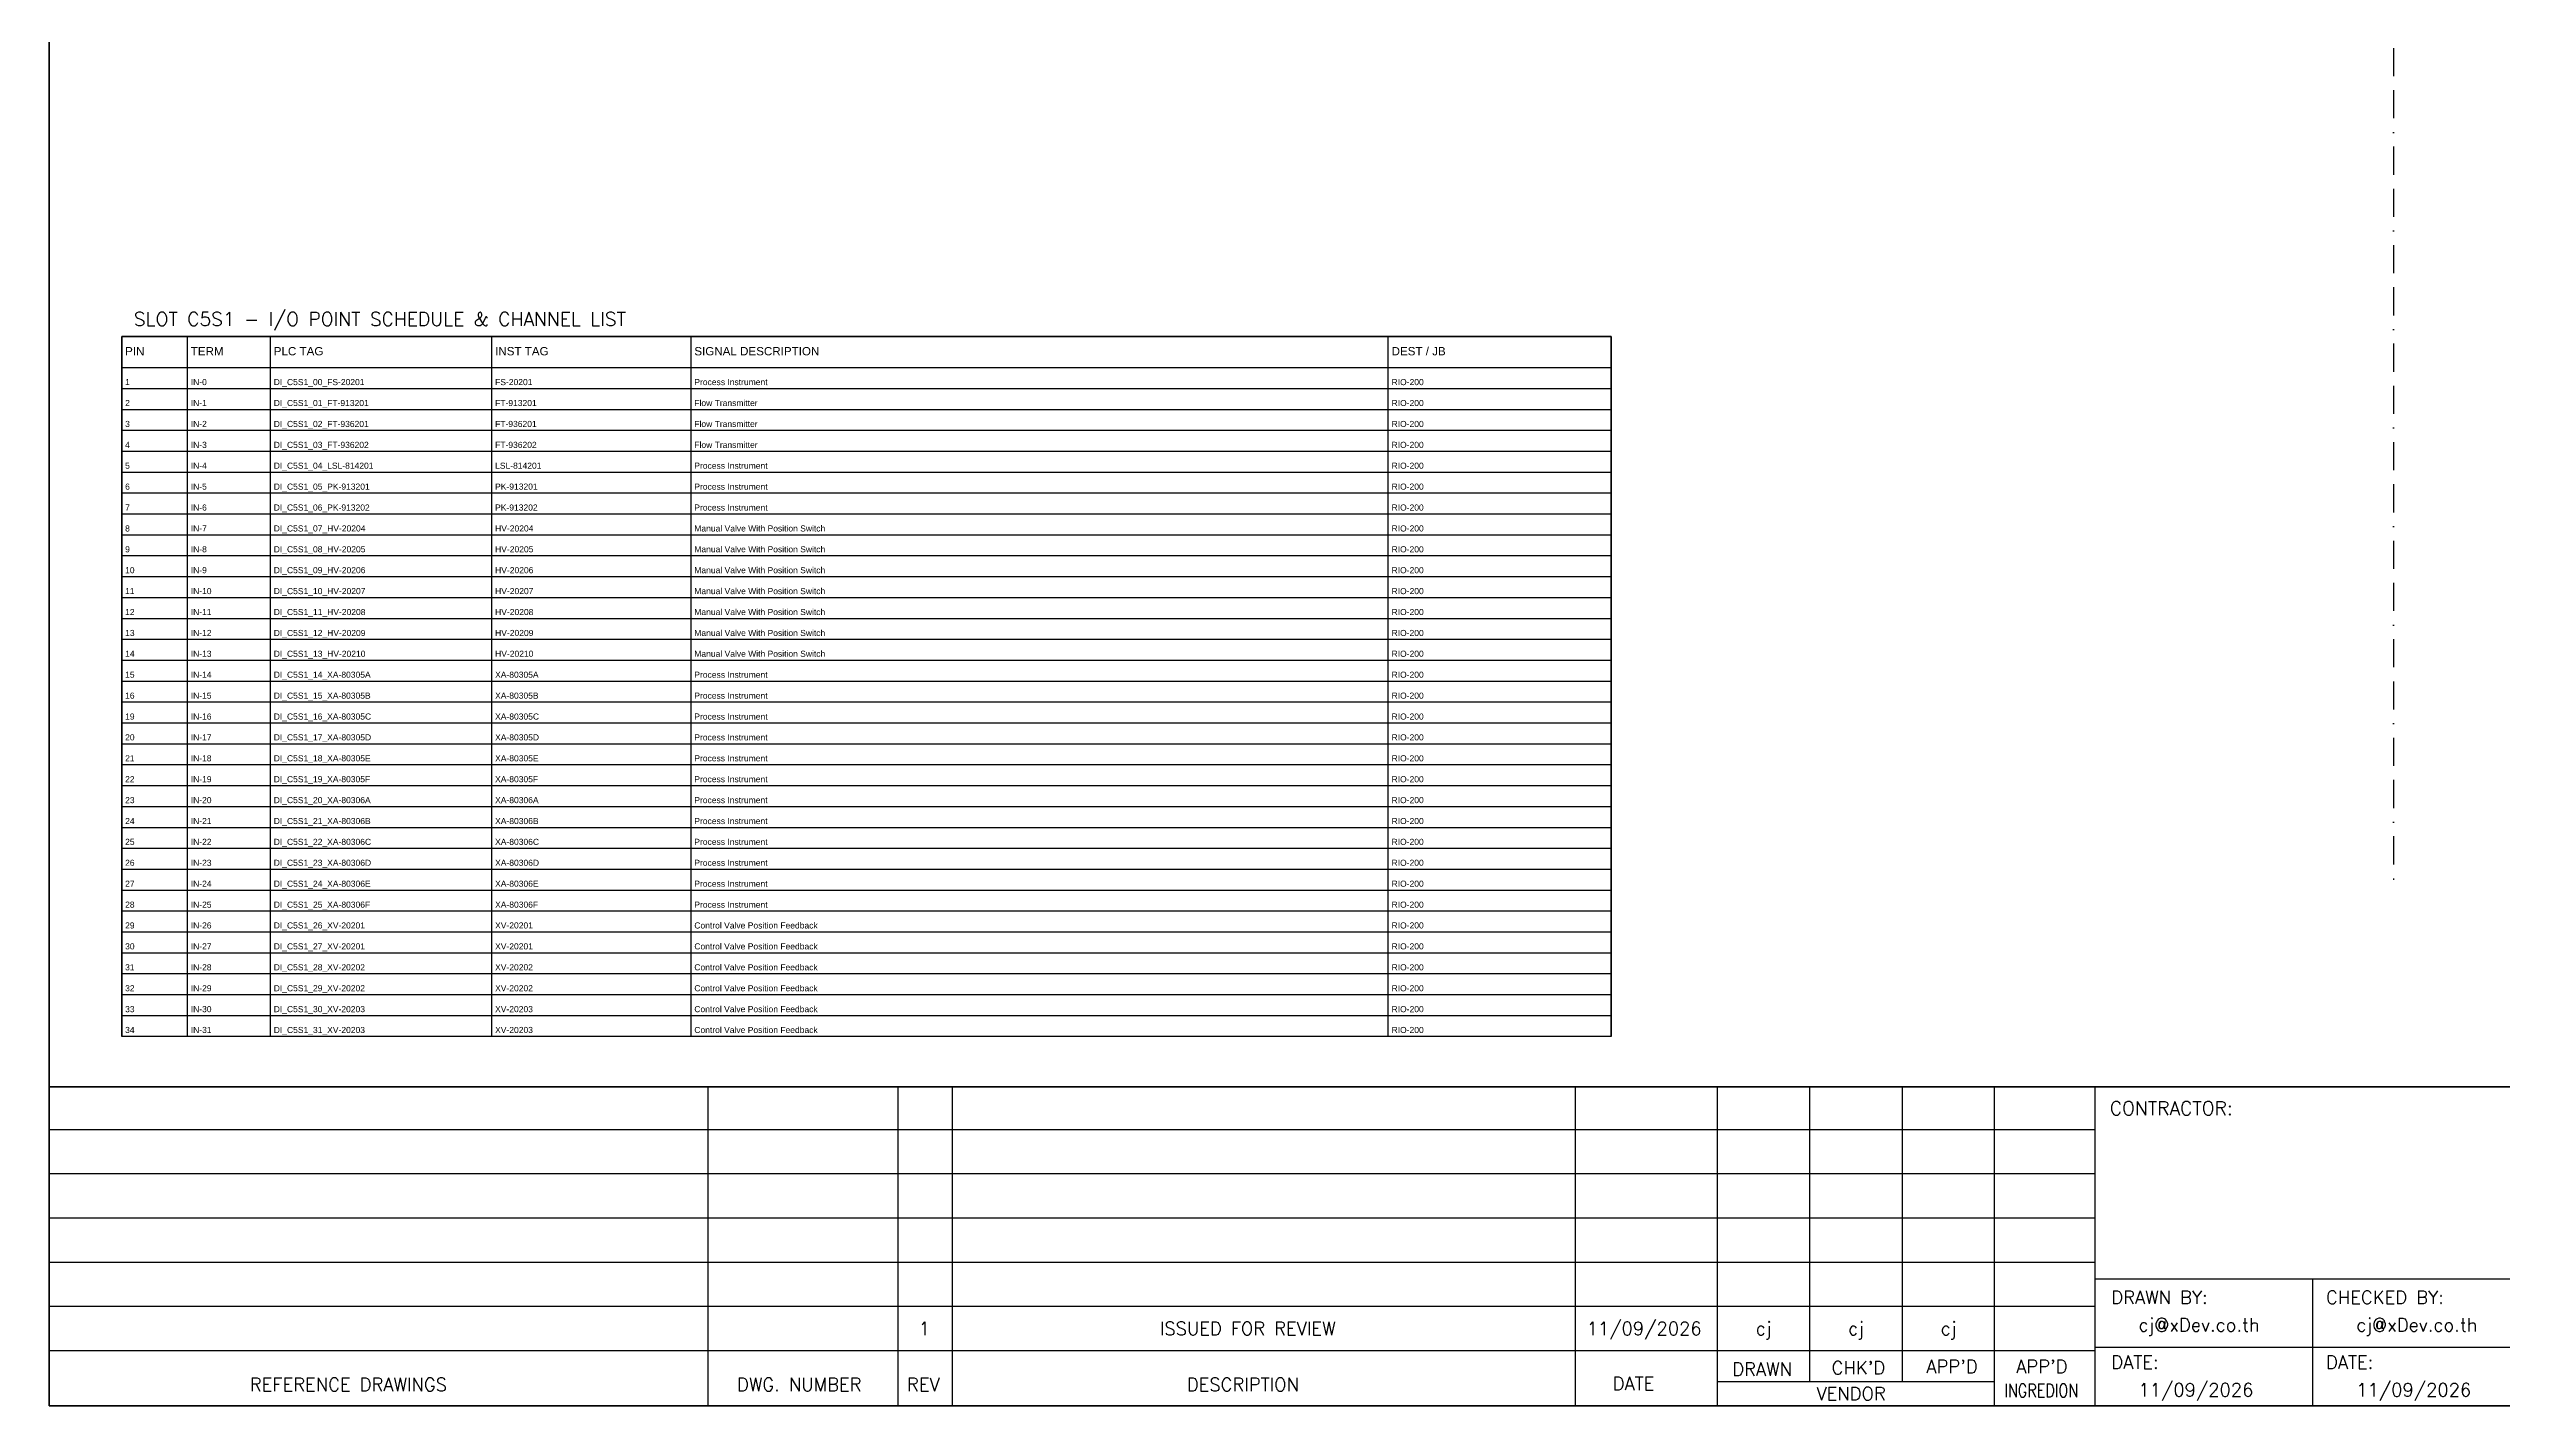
# Model space of a CAD drawing. Header units: millimetres. Extents: x 0 to 3893, y 0 to 2820.
# Drawn here: x 0 to 2217, y 0 to 1226 of the extents above; entities that cross this region are included whole.
import ezdxf
from ezdxf.enums import TextEntityAlignment as Align

# ---------------------------------------------------------------- set-up
doc = ezdxf.new("R2010")
doc.units = ezdxf.units.MM
doc.linetypes.add('BORDERX2', pattern=[88.9, 25.4, -12.7, 25.4, -12.7, 0, -12.7])
for name, color, linetype in [('GT_1', 9, 'Continuous'), ('HELPPOINT', 7, 'Continuous'), ('MEMBER', 7, 'Continuous'), ('x01001-FrameArea', 2, 'BORDERX2')]:
    doc.layers.add(name, color=color, linetype=linetype)
doc.styles.add('ROMANS', font='romans.shx', dxfattribs={"width": 0.85, "height": 25})
doc.styles.get("Standard").update_dxf_attribs({"font": 'arial.ttf'})

msp = doc.modelspace()

# ---------------------------------------------------------------- linework, layer by layer
at = {"color": 7}
for p, q in [((125, 333.8), (125, 965.9)), ((200, 333.8), (200, 965.9)), ((400, 333.8), (400, 965.9)), ((580, 333.8), (580, 965.9)), ((1210, 333.8), (1210, 965.9)), ((65.7, 937.9), (1411.5, 937.9))]:
    msp.add_line(p, q, dxfattribs=at)
at = {"color": 8}
for p, q in [((65.7, 919), (1411.5, 919)), ((65.7, 900.1), (1411.5, 900.1)), ((65.7, 881.2), (1411.5, 881.2)), ((65.7, 862.3), (1411.5, 862.3)), ((65.7, 843.5), (1411.5, 843.5)), ((65.7, 824.6), (1411.5, 824.6)), ((65.7, 805.7), (1411.5, 805.7)), ((65.7, 786.8), (1411.5, 786.8)), ((65.7, 768), (1411.5, 768)), ((65.7, 749.1), (1411.5, 749.1)), ((65.7, 730.2), (1411.5, 730.2)), ((65.7, 711.3), (1411.5, 711.3)), ((65.7, 692.4), (1411.5, 692.4)), ((65.7, 673.6), (1411.5, 673.6)), ((65.7, 654.7), (1411.5, 654.7)), ((65.7, 635.8), (1411.5, 635.8)), ((65.7, 616.9), (1411.5, 616.9)), ((65.7, 598.1), (1411.5, 598.1)), ((65.7, 579.2), (1411.5, 579.2)), ((65.7, 560.3), (1411.5, 560.3)), ((65.7, 541.4), (1411.5, 541.4)), ((65.7, 522.5), (1411.5, 522.5)), ((65.7, 503.7), (1411.5, 503.7)), ((65.7, 484.8), (1411.5, 484.8)), ((65.7, 465.9), (1411.5, 465.9)), ((65.7, 447), (1411.5, 447)), ((65.7, 428.2), (1411.5, 428.2)), ((65.7, 409.3), (1411.5, 409.3)), ((65.7, 390.4), (1411.5, 390.4)), ((65.7, 371.5), (1411.5, 371.5)), ((65.7, 352.6), (1411.5, 352.6))]:
    msp.add_line(p, q, dxfattribs=at)
at = {"color": 7}
msp.add_lwpolyline([(65.7, 333.8), (1411.5, 333.8), (1411.5, 965.9), (65.7, 965.9), (65.7, 333.8)], dxfattribs=at)
msp.add_lwpolyline([(65.7, 965.8), (1411.5, 965.8), (1411.5, 333.7), (65.7, 333.7)], close=True)
at = {"layer": 'GT_1', "color": 4}
for p, q in [((595.4, 0), (595.4, 288.1)), ((767.3, 0), (767.3, 288.1)), ((816.4, 0), (816.4, 288.1)), ((1379.1, 0), (1379.1, 288.1)), ((1507.4, 0), (1507.4, 288.1)), ((1591, 21.8), (1591, 288.1)), ((1674.5, 21.8), (1674.5, 288.2)), ((1757.8, 0), (1757.8, 288.1)), ((1848.8, 0), (1848.8, 288.1)), ((1848.8, 249.3), (0, 249.3)), ((1848.8, 209.5), (0, 209.5)), ((1848.8, 169.5), (0, 169.5)), ((1848.8, 129.6), (0, 129.6)), ((2635.8, 114.3), (1848.8, 114.3)), ((2045.5, 0), (2045.5, 114.3)), ((1848.8, 89.7), (0, 89.7)), ((1848.7, 49.8), (0, 49.8)), ((2635.8, 52.8), (1848.8, 52.8)), ((1757.8, 21.8), (1507.4, 21.8))]:
    msp.add_line(p, q, dxfattribs=at)
at = {"layer": 'HELPPOINT', "color": 4, "lineweight": 35}
for p, q in [((0, 0), (0, 2704.2)), ((0, 0), (0, 2704.2)), ((3893.3, 0), (0, 0)), ((3893.3, 0), (0, 0))]:
    msp.add_line(p, q, dxfattribs=at)
at = {"layer": 'MEMBER', "color": 4, "lineweight": 35}
msp.add_line((0, 288.1), (3893.3, 288.1), dxfattribs=at)
msp.add_line((0, 288.1), (3893.3, 288.1), dxfattribs=at)
at = {"layer": 'x01001-FrameArea'}
msp.add_line((2118.2, 2561.5), (2118.2, 475), dxfattribs=at)

# ---------------------------------------------------------------- texts
at = {"color": 3}
for s, p in [('PIN', (68.7, 948.9)), ('TERM', (128, 948.9)), ('PLC TAG', (203, 948.9)), ('INST TAG', (403, 948.9)), ('SIGNAL DESCRIPTION', (583, 948.9)), ('DEST / JB', (1213, 948.9))]:
    msp.add_text(s, height=7.5, dxfattribs=at).set_placement(p)
at = {"color": 7}
for s, p in [('1', (68.7, 922)), ('IN-0', (128, 922)), ('DI_C5S1_00_FS-20201', (203, 922)), ('FS-20201', (403, 922)), ('Process Instrument', (583, 922)), ('RIO-200', (1213, 922)), ('3', (68.7, 884.2)), ('2', (68.7, 903.1)), ('IN-1', (128, 903.1)), ('IN-2', (128, 884.2)), ('DI_C5S1_01_FT-913201', (203, 903.1)), ('DI_C5S1_02_FT-936201', (203, 884.2)), ('FT-913201', (403, 903.1)), ('FT-936201', (403, 884.2)), ('Flow Transmitter', (583, 903.1)), ('Flow Transmitter', (583, 884.2)), ('RIO-200', (1213, 903.1)), ('RIO-200', (1213, 884.2)), ('4', (68.7, 865.3)), ('IN-3', (128, 865.3)), ('DI_C5S1_03_FT-936202', (203, 865.3)), ('FT-936202', (403, 865.3)), ('Flow Transmitter', (583, 865.3)), ('RIO-200', (1213, 865.3)), ('5', (68.7, 846.5)), ('IN-4', (128, 846.5)), ('DI_C5S1_04_LSL-814201', (203, 846.5)), ('LSL-814201', (403, 846.5)), ('Process Instrument', (583, 846.5)), ('RIO-200', (1213, 846.5)), ('6', (68.7, 827.6)), ('IN-5', (128, 827.6)), ('DI_C5S1_05_PK-913201', (203, 827.6)), ('PK-913201', (403, 827.6)), ('Process Instrument', (583, 827.6)), ('RIO-200', (1213, 827.6)), ('7', (68.7, 808.7)), ('IN-6', (128, 808.7)), ('DI_C5S1_06_PK-913202', (203, 808.7)), ('PK-913202', (403, 808.7)), ('Process Instrument', (583, 808.7)), ('RIO-200', (1213, 808.7)), ('8', (68.7, 789.8)), ('9', (68.7, 771)), ('IN-7', (128, 789.8)), ('IN-8', (128, 771)), ('DI_C5S1_07_HV-20204', (203, 789.8)), ('DI_C5S1_08_HV-20205', (203, 771)), ('HV-20204', (403, 789.8)), ('HV-20205', (403, 771)), ('Manual Valve With Position Switch', (583, 789.8)), ('Manual Valve With Position Switch', (583, 771)), ('RIO-200', (1213, 789.8)), ('RIO-200', (1213, 771)), ('10', (68.7, 752.1)), ('IN-9', (128, 752.1)), ('DI_C5S1_09_HV-20206', (203, 752.1)), ('HV-20206', (403, 752.1)), ('Manual Valve With Position Switch', (583, 752.1)), ('RIO-200', (1213, 752.1)), ('11', (68.7, 733.2)), ('IN-10', (128, 733.2)), ('DI_C5S1_10_HV-20207', (203, 733.2)), ('HV-20207', (403, 733.2)), ('Manual Valve With Position Switch', (583, 733.2)), ('RIO-200', (1213, 733.2)), ('12', (68.7, 714.3)), ('IN-11', (128, 714.3)), ('DI_C5S1_11_HV-20208', (203, 714.3)), ('HV-20208', (403, 714.3)), ('Manual Valve With Position Switch', (583, 714.3)), ('RIO-200', (1213, 714.3)), ('13', (68.7, 695.4)), ('IN-12', (128, 695.4)), ('DI_C5S1_12_HV-20209', (203, 695.4)), ('HV-20209', (403, 695.4)), ('Manual Valve With Position Switch', (583, 695.4)), ('RIO-200', (1213, 695.4)), ('14', (68.7, 676.6)), ('IN-13', (128, 676.6)), ('DI_C5S1_13_HV-20210', (203, 676.6)), ('HV-20210', (403, 676.6)), ('Manual Valve With Position Switch', (583, 676.6)), ('RIO-200', (1213, 676.6)), ('15', (68.7, 657.7)), ('16', (68.7, 638.8)), ('IN-14', (128, 657.7)), ('IN-15', (128, 638.8)), ('DI_C5S1_14_XA-80305A', (203, 657.7)), ('DI_C5S1_15_XA-80305B', (203, 638.8)), ('XA-80305A', (403, 657.7)), ('XA-80305B', (403, 638.8)), ('Process Instrument', (583, 657.7)), ('Process Instrument', (583, 638.8)), ('RIO-200', (1213, 657.7)), ('RIO-200', (1213, 638.8)), ('19', (68.7, 619.9)), ('IN-16', (128, 619.9)), ('DI_C5S1_16_XA-80305C', (203, 619.9)), ('XA-80305C', (403, 619.9)), ('Process Instrument', (583, 619.9)), ('RIO-200', (1213, 619.9)), ('20', (68.7, 601.1)), ('IN-17', (128, 601.1)), ('DI_C5S1_17_XA-80305D', (203, 601.1)), ('XA-80305D', (403, 601.1)), ('Process Instrument', (583, 601.1)), ('RIO-200', (1213, 601.1)), ('21', (68.7, 582.2)), ('IN-18', (128, 582.2)), ('DI_C5S1_18_XA-80305E', (203, 582.2)), ('XA-80305E', (403, 582.2)), ('Process Instrument', (583, 582.2)), ('RIO-200', (1213, 582.2)), ('22', (68.7, 563.3)), ('IN-19', (128, 563.3)), ('DI_C5S1_19_XA-80305F', (203, 563.3)), ('XA-80305F', (403, 563.3)), ('Process Instrument', (583, 563.3)), ('RIO-200', (1213, 563.3)), ('23', (68.7, 544.4)), ('IN-20', (128, 544.4)), ('DI_C5S1_20_XA-80306A', (203, 544.4)), ('XA-80306A', (403, 544.4)), ('Process Instrument', (583, 544.4)), ('RIO-200', (1213, 544.4)), ('24', (68.7, 525.5)), ('25', (68.7, 506.7)), ('IN-21', (128, 525.5)), ('IN-22', (128, 506.7)), ('DI_C5S1_21_XA-80306B', (203, 525.5)), ('DI_C5S1_22_XA-80306C', (203, 506.7)), ('XA-80306B', (403, 525.5)), ('XA-80306C', (403, 506.7)), ('Process Instrument', (583, 525.5)), ('Process Instrument', (583, 506.7)), ('RIO-200', (1213, 525.5)), ('RIO-200', (1213, 506.7)), ('26', (68.7, 487.8)), ('IN-23', (128, 487.8)), ('DI_C5S1_23_XA-80306D', (203, 487.8)), ('XA-80306D', (403, 487.8)), ('Process Instrument', (583, 487.8)), ('RIO-200', (1213, 487.8)), ('27', (68.7, 468.9)), ('IN-24', (128, 468.9)), ('DI_C5S1_24_XA-80306E', (203, 468.9)), ('XA-80306E', (403, 468.9)), ('Process Instrument', (583, 468.9)), ('RIO-200', (1213, 468.9)), ('28', (68.7, 450)), ('IN-25', (128, 450)), ('DI_C5S1_25_XA-80306F', (203, 450)), ('XA-80306F', (403, 450)), ('Process Instrument', (583, 450)), ('RIO-200', (1213, 450)), ('29', (68.7, 431.2)), ('IN-26', (128, 431.2)), ('DI_C5S1_26_XV-20201', (203, 431.2)), ('XV-20201', (403, 431.2)), ('Control Valve Position Feedback', (583, 431.2)), ('RIO-200', (1213, 431.2)), ('30', (68.7, 412.3)), ('IN-27', (128, 412.3)), ('DI_C5S1_27_XV-20201', (203, 412.3)), ('XV-20201', (403, 412.3)), ('Control Valve Position Feedback', (583, 412.3)), ('Control Valve Position Feedback', (583, 393.4)), ('RIO-200', (1213, 412.3)), ('31', (68.7, 393.4)), ('32', (68.7, 374.5)), ('IN-28', (128, 393.4)), ('IN-29', (128, 374.5)), ('DI_C5S1_28_XV-20202', (203, 393.4)), ('DI_C5S1_29_XV-20202', (203, 374.5)), ('XV-20202', (403, 393.4)), ('XV-20202', (403, 374.5)), ('Control Valve Position Feedback', (583, 374.5)), ('RIO-200', (1213, 393.4)), ('RIO-200', (1213, 374.5)), ('33', (68.7, 355.6)), ('IN-30', (128, 355.6)), ('DI_C5S1_30_XV-20203', (203, 355.6)), ('XV-20203', (403, 355.6)), ('Control Valve Position Feedback', (583, 355.6)), ('RIO-200', (1213, 355.6)), ('34', (68.7, 336.8)), ('IN-31', (128, 336.8)), ('DI_C5S1_31_XV-20203', (203, 336.8)), ('XV-20203', (403, 336.8)), ('Control Valve Position Feedback', (583, 336.8)), ('RIO-200', (1213, 336.8))]:
    msp.add_text(s, height=5.5, dxfattribs=at).set_placement(p)
at = {"layer": 'MEMBER', "color": 4, "ltscale": 0.8, "style": 'ROMANS'}
for s, height, p in [('SLOT C5S1 - I/O POINT SCHEDULE & CHANNEL LIST', 12.35, (76.6, 975.5)), ('CONTRACTOR:', 12.35, (1861.9, 262.7)), ('DRAWN BY:', 11.88, (1863.3, 92.1)), ('CHECKED BY:', 11.875, (2057.3, 92.1)), ('cj@xDev.co.th', 11.875, (1887.8, 67.2)), ('cj@xDev.co.th', 11.875, (2084.6, 67.2)), ('DATE:', 11.88, (1863.3, 33.5)), ('DATE:', 11.88, (2057.3, 33.5)), ('REFERENCE DRAWINGS', 11.875, (181.4, 13.4)), ('DWG. NUMBER', 11.875, (621.6, 13.4)), ('REV', 11.88, (775.1, 13.4)), ('DESCRIPTION', 11.875, (1028, 13.4)), ('DATE', 11.88, (1412.8, 14.2)), ('DRAWN', 11.88, (1520.8, 27.2)), ("CHK'D", 11.88, (1610.6, 28.5)), ("APP'D", 11.88, (1696.2, 29.6)), ("APP'D", 11.88, (1777.4, 29.6)), ('11/09/2026', 11.88, (1887.8, 8.5)), ('11/09/2026', 11.88, (2084.6, 8.5)), ('VENDOR', 11.88, (1596.9, 5.1))]:
    msp.add_text(s, height=height, dxfattribs=at).set_placement(p)
for s, height, p in [('1', 11.9, (790.9, 69.9)), ('ISSUED FOR REVIEW', 11.875, (1083, 69.9)), ('11/09/2026', 11.88, (1441.2, 69.9)), ('cj', 11.88, (1549.1, 69.9)), ('cj', 11.88, (1632.6, 69.9)), ('cj', 11.88, (1716.2, 69.9))]:
    msp.add_text(s, height=height, dxfattribs=at).set_placement(p, align=Align.MIDDLE_CENTER)
at = {"layer": 'MEMBER', "color": 4, "ltscale": 0.8, "style": 'ROMANS', "width": 0.8}
msp.add_text('INGREDION', height=11.88, dxfattribs=at).set_placement((1766.6, 7.9))

doc.saveas('drawing.dxf')
